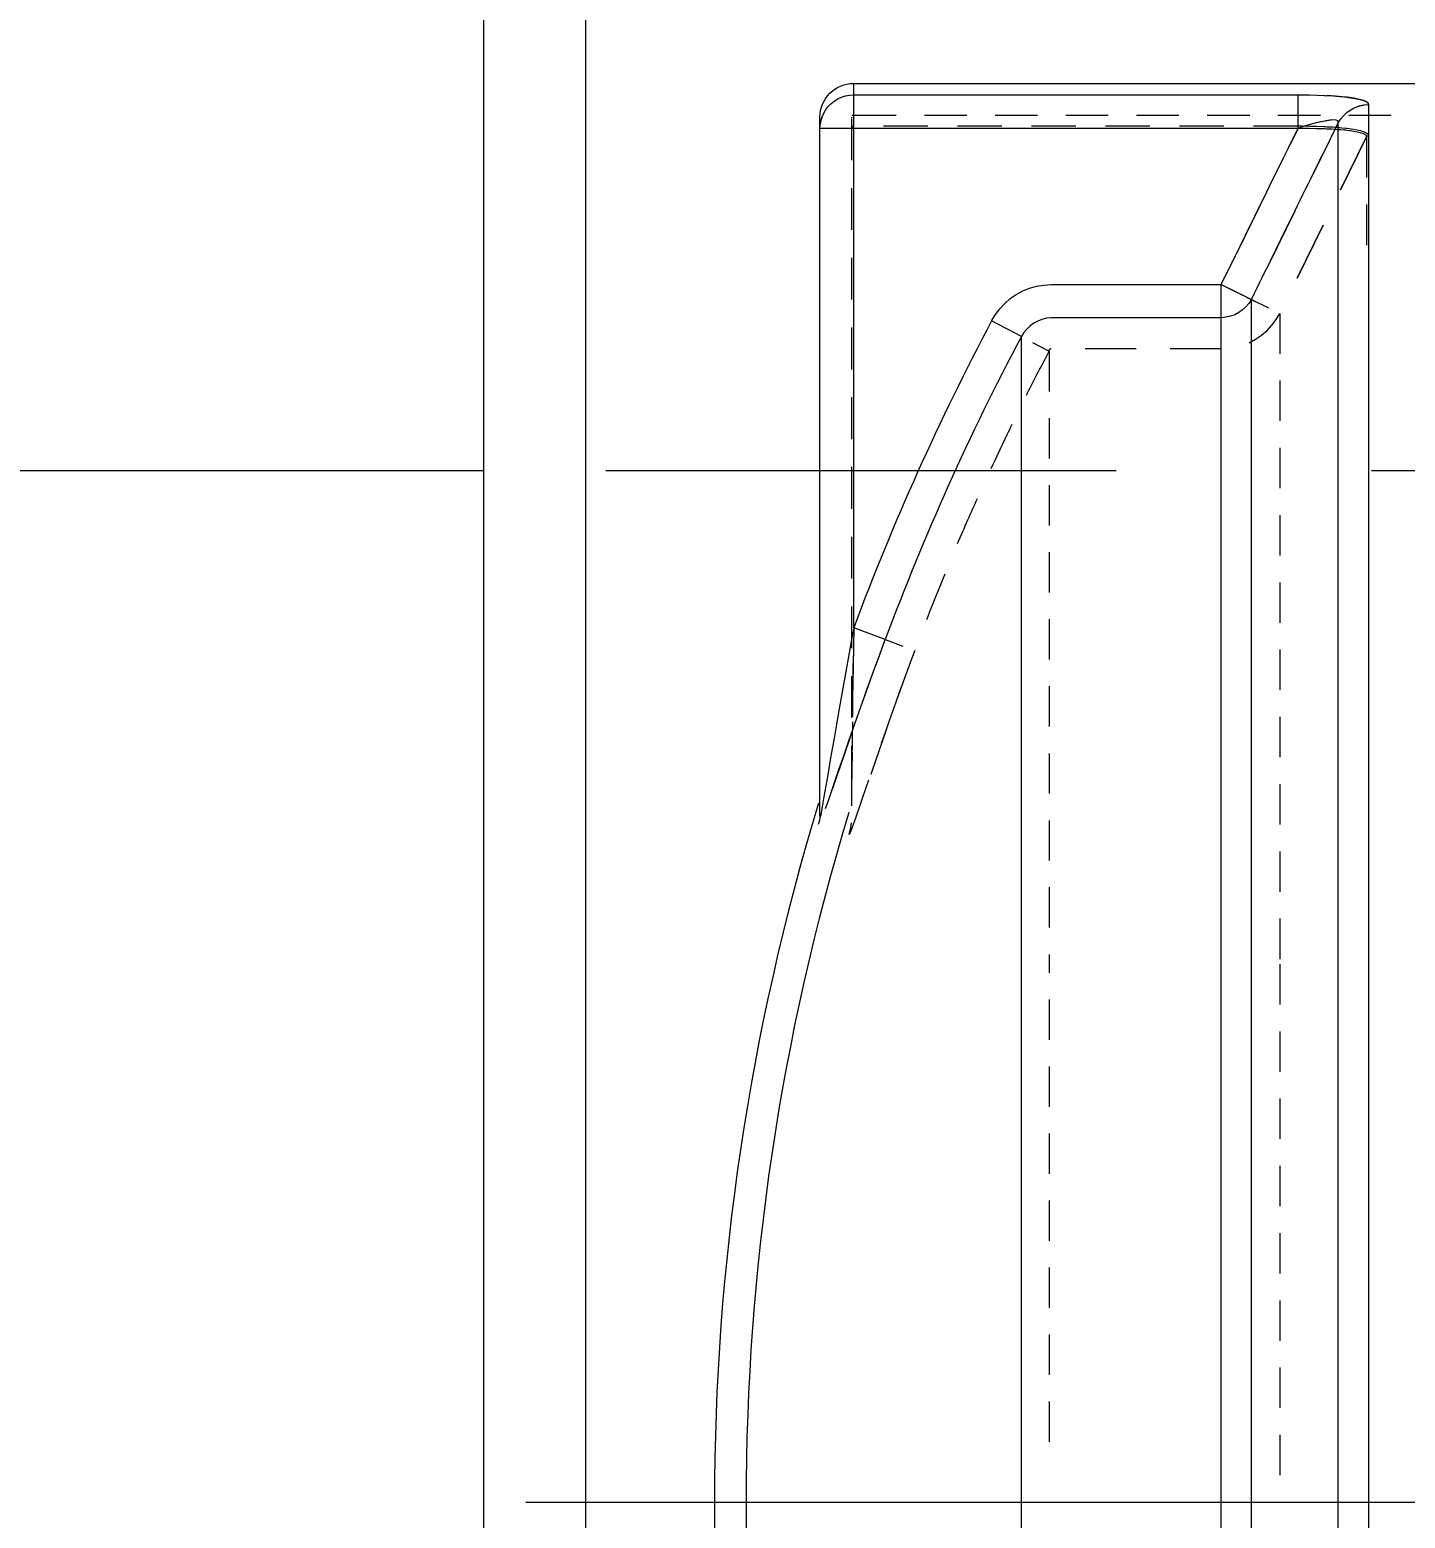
# Model space of a CAD drawing. Header units: millimetres. Extents: x -6181 to 191287, y -8583 to 23546.
# Drawn here: x 89554 to 90227, y 8587 to 9316 of the extents above; entities that cross this region are included whole.
import ezdxf

# ---------------------------------------------------------------- set-up
doc = ezdxf.new("R2010")
doc.units = ezdxf.units.MM
doc.header["$MEASUREMENT"] = 0
doc.linetypes.add('1735-DT-5BR-SEC_BB$0$DASHED', pattern=[0.75, 0.5, -0.25])
doc.linetypes.add('DASHED', pattern=[0.75, 0.5, -0.25])
for name, color, linetype, lineweight in [('07--DIM-2', 2, 'Continuous', 25), ('1735-DT-5BR-SEC_BB$0$06--LINE-0', 8, 'Continuous', 13), ('1735-DT-5BR-SEC_BB$0$G--STELWRK-0', 8, 'Continuous', 13), ('1735-DT-5BR-SEC_BB$0$W--ELV-1', 250, '1735-DT-5BR-SEC_BB$0$DASHED', 9), ('1735-DT-5BR-SEC_BB$0$X--MEP Services', 251, 'Continuous', 9), ('W--ELV-1', 250, 'DASHED', 9)]:
    doc.layers.add(name, color=color, linetype=linetype, lineweight=lineweight)
doc.styles.add('ISO', font='isocp2.shx', dxfattribs={"width": 0.8})
doc.dimstyles.new('1-100_AR', dxfattribs={"dimtxt": 200, "dimasz": 100, "dimexe": 100, "dimexo": 100, "dimgap": 0, "dimtad": 0, "dimdec": 0, "dimzin": 12, "dimdsep": 46, "dimtxsty": 'ISO', "dimblk": 'ARCHTICK', "dimcen": 100, "dimdle": 100, "dimclrd": 8, "dimclre": 9, "dimclrt": 2, "dimadec": 0, "dimazin": 0, "dimtfac": 1, "dimtdec": 0, "dimtmove": 0, "dimatfit": 2, "dimldrblk": 'ARCHTICK', "dimfxl": 1, "dimtvp": 0.75, "dimtolj": 1, "dimtzin": 12, "dimlwd": 9, "dimlwe": 9, "dimarcsym": 0})

# ---------------------------------------------------------------- blocks, each defined once
blk = doc.blocks.new('1735-DT-5BR-SEC_BB$0$SPHU30-365 PE TANK (1160x1800) ELEV')
at = {"layer": '1735-DT-5BR-SEC_BB$0$X--MEP Services'}
blk.add_line((-1026.22, 580), (1026.22, 580), dxfattribs=at)
for points in [[(-906.02, 860.7), (-906.02, 1146.2, -0.414187), (-892.21, 1160)], [(-835.83, 1062.95, 0.032814), (-892.21, 937.42), (-892.21, 1160)], [(-729.63, 88.33), (-729.63, 1071.67, -0.000454), (-694.12, 1143.87), (-694.1, 1144.32), (-694.26, 1144.66), (-695.04, 1145.03), (-696.77, 1145.05), (-699.2, 1144.67), (-699.59, 1144.6), (-701.75, 1144.15), (-703.58, 1143.73), (-705.17, 1143.32), (-706.62, 1142.9), (-708.01, 1142.46), (-709.45, 1141.98), (-710.57, 1141.61), (-906.02, 1141.61, -0.074456), (-905.42, 1145.59, -0.006515), (-905.27, 1146.06), (-904.61, 1147.62), (-903.77, 1149.09), (-902.74, 1150.46), (-901.55, 1151.69), (-900.24, 1152.76), (-898.77, 1153.66), (-897.21, 1154.36), (-895.59, 1154.88), (-893.92, 1155.2), (-892.23, 1155.3), (-892.21, 1155.3), (-710.58, 1155.3)], [(-811.54, 82.28), (-741.98, 82.28), (-741.98, 1077.72, -0.000466), (-710.57, 1141.61), (-710.57, 1155.3), (-708.76, 1155.3), (-705.82, 1155.27), (-702.88, 1155.2), (-699.9, 1155.08), (-699.37, 1155.05), (-696.37, 1154.87), (-693.4, 1154.63), (-690.55, 1154.35), (-689.9, 1154.27), (-687.15, 1153.86), (-684.06, 1153.09), (-683.09, 1152.76), (-682.09, 1152.15), (-681.77, 1151.39)], [(-706.46, 11.91, -0.011843), (-702.09, 13.85), (-701.33, 14.15), (-700.57, 14.43), (-699.81, 14.69), (-699.04, 14.95), (-698.25, 15.22), (-697.44, 15.52), (-696.73, 15.79), (-695.86, 16.11), (-695.01, 16.29), (-694.23, 16.15), (-694.12, 16.08), (-694.12, 1143.87, -0.262734), (-681.77, 1151.39), (-681.77, 3.43), (-612.55, 3.43)], [(-823.68, 103.47), (-823.68, 1056.53), (-835.84, 1062.96), (-835.84, 1062.96), (-834.31, 1065.5), (-832.51, 1067.87), (-830.47, 1070.06), (-828.21, 1072.02), (-825.74, 1073.72), (-823.1, 1075.14), (-820.32, 1076.26), (-817.44, 1077.06), (-814.5, 1077.56), (-811.54, 1077.73), (-741.98, 1077.73), (-729.63, 1071.67, -0.262552), (-741.97, 1064.18), (-811.54, 1064.18, 0.260398), (-823.68, 1056.53, 0.032803), (-879.33, 932.61), (-892.21, 937.41), (-893.09, 932.65), (-894.5, 924.95), (-895.89, 917.32), (-896.71, 912.71), (-898.06, 905.14), (-899.43, 897.26), (-900.26, 892.38), (-901.64, 884.29), (-902.85, 877.34), (-903.13, 875.79), (-904.53, 867.61), (-904.78, 866.06), (-905.71, 860.85), (-905.93, 860.13), (-906.02, 860.69, -0.142033), (-906.8, 857.05)], [(-821.56, 1032.61, -0.003188), (-821.13, 1033.47, -0.004791), (-812.3, 1050.49), (-812.29, 1050.62), (-812.31, 1050.77), (-812.33, 1050.92), (-812.32, 1051.05), (-812.31, 1051.05), (-812.24, 1051.16), (-812.12, 1051.22), (-812.07, 1051.24)], [(-827.54, 1020.59, 0.001598), (-829.63, 1016.28, 0.003992), (-836.21, 1002.42)], [(-841.79, 990.21, 0.002248), (-845.67, 981.44, 0.002601), (-849.86, 971.76)], [(-855.03, 959.37, 0.003757), (-860.4, 946.03, 0.001325), (-862.49, 940.67)], [(-893.25, 857.72, -0.005198), (-893.35, 856.98, -0.014051), (-893.57, 855.76, -0.014033), (-893.84, 854.54, -0.011366), (-894.17, 853.35), (-894.08, 852.98), (-893.85, 853.23), (-892.98, 855.32), (-892.32, 857.16), (-891.52, 859.41), (-889.16, 866.15), (-888.44, 868.25), (-886.06, 875.23)]]:
    blk.add_lwpolyline(points, format="xyb", dxfattribs=at)
for points in [[(-892.21, 1160), (-660.96, 1160)], [(-710.57, 1155.31), (-710.57, 1155.31)], [(-690.18, 1148.4), (-688.93, 1149.24), (-687.57, 1149.98), (-686.15, 1150.58), (-684.69, 1151.02), (-683.22, 1151.29), (-681.77, 1151.39), (-682.1, 1152.16), (-683.1, 1152.76), (-684.06, 1153.09), (-684.85, 1153.32), (-687.81, 1153.98), (-690.55, 1154.35), (-691.04, 1154.4), (-693.92, 1154.68), (-696.89, 1154.9), (-698.7, 1155.01)], [(-905.25, 1146.05), (-905.39, 1145.62), (-905.52, 1145.18), (-905.63, 1144.74), (-905.73, 1144.3), (-905.82, 1143.85), (-905.89, 1143.41)], [(-893.08, 1146.19), (-893.08, 1145.89)], [(-893.08, 1145.68), (-893.08, 1128.58)], [(-892.21, 1147.06), (-874.87, 1147.06)], [(-863.3, 1147.06), (-845.96, 1147.06)], [(-834.4, 1147.06), (-817.06, 1147.06)], [(-805.49, 1147.06), (-788.15, 1147.06)], [(-776.59, 1147.06), (-759.24, 1147.06)], [(-747.68, 1147.06), (-730.34, 1147.06)], [(-718.78, 1147.06), (-701.43, 1147.06)], [(-694.12, 1143.87), (-694.1, 1144.33), (-694.27, 1144.66), (-695.04, 1145.03), (-696.77, 1145.05), (-697.16, 1145.01), (-699.6, 1144.6), (-701.21, 1144.27), (-703.12, 1143.84), (-703.81, 1143.66)], [(-689.87, 1147.06), (-672.53, 1147.06)], [(-892.96, 1142.04), (-893.03, 1141.78)], [(-892.47, 1142.4), (-892.21, 1142.47), (-892.66, 1142.35), (-892.89, 1142.1)], [(-892.64, 1142.35), (-892.84, 1142.16)], [(-861.94, 1142.47), (-880.1, 1142.47)], [(-831.67, 1142.47), (-849.83, 1142.47)], [(-801.39, 1142.47), (-819.56, 1142.47)], [(-771.12, 1142.47), (-789.28, 1142.47)], [(-740.85, 1142.47), (-759.01, 1142.47)], [(-692.79, 1141.75), (-693.51, 1141.82), (-696.48, 1142.04), (-699.48, 1142.22), (-700, 1142.25), (-702.97, 1142.36), (-705.92, 1142.43), (-708.85, 1142.46), (-710.57, 1142.47), (-728.74, 1142.47)], [(-710.58, 1141.61), (-713.72, 1135.22), (-716.86, 1128.84), (-720, 1122.45)], [(-710.57, 1141.61), (-708.92, 1141.63), (-706.06, 1141.63), (-703.2, 1141.6), (-700.31, 1141.52), (-699.8, 1141.5), (-696.88, 1141.37), (-693.99, 1141.18), (-693.27, 1141.12)], [(-694.12, 1143.87), (-697.67, 1136.65), (-701.23, 1129.43), (-704.78, 1122.22)], [(-699.03, 1141.47), (-697.38, 1141.39), (-694.48, 1141.22), (-691.69, 1140.99), (-691.22, 1140.95), (-688.56, 1140.63), (-685.68, 1140.04), (-684.82, 1139.81), (-683.85, 1139.5), (-682.85, 1138.91), (-682.54, 1138.17), (-682.35, 1138.41), (-682.13, 1138.54)], [(-681.77, 1138.64), (-682.1, 1139.39), (-683.1, 1139.99), (-684.11, 1140.32), (-684.98, 1140.55), (-687.94, 1141.18), (-690.67, 1141.54), (-691.15, 1141.59), (-694.02, 1141.86), (-697, 1142.08), (-698.71, 1142.17)], [(-682.54, 1138.17), (-686.1, 1130.95), (-689.65, 1123.74), (-693.21, 1116.52), (-689.65, 1123.74), (-686.1, 1130.95), (-682.54, 1138.17), (-682.54, 1121.57)], [(-681.77, 1138.63), (-681.77, 1138.63)], [(-893.08, 1117.19), (-893.08, 1100.09)], [(-726.29, 1109.67), (-729.43, 1103.29), (-732.57, 1096.9), (-735.71, 1090.51)], [(-711.89, 1107.78), (-715.44, 1100.56), (-718.99, 1093.34), (-722.53, 1086.11)], [(-682.54, 1110.5), (-682.54, 1093.9)], [(-735.71, 1090.51), (-735.71, 1090.51)], [(-893.08, 1088.69), (-893.08, 1071.59)], [(-741.98, 1077.73), (-740.42, 1077.02), (-738.02, 1075.88), (-735.63, 1074.7), (-733.26, 1073.49), (-732.91, 1073.31), (-730.53, 1072.09), (-728.15, 1070.9), (-727.63, 1070.65)], [(-710.96, 1080.43), (-710.96, 1080.43)], [(-729.63, 1071.67), (-722.68, 1068.26)], [(-730.57, 1054), (-727.97, 1055.37), (-727.91, 1055.4), (-725.48, 1057.08), (-723.24, 1059.01), (-721.23, 1061.17), (-719.49, 1063.53), (-718.05, 1065.99), (-718.05, 1049.49)], [(-893.08, 1060.19), (-893.08, 1043.09)], [(-819.13, 1054.11), (-812.3, 1050.49), (-812.3, 1034.06)], [(-811.54, 1051.48), (-811.63, 1051.47), (-811.77, 1051.43), (-811.9, 1051.37), (-812.02, 1051.28), (-812.12, 1051.19), (-812.19, 1051.08), (-812.21, 1051.04)], [(-776.76, 1051.48), (-797.63, 1051.48)], [(-741.98, 1051.48), (-762.85, 1051.48)], [(-718.05, 1038.49), (-718.05, 1022)], [(-893.08, 1031.69), (-893.08, 1014.59)], [(-812.3, 1023.1), (-812.3, 1006.66)], [(-718.05, 1011), (-718.05, 994.5)], [(-893.08, 1003.19), (-893.08, 986.09)], [(-812.3, 995.71), (-812.3, 979.27)], [(-718.05, 983.51), (-718.05, 967.01)], [(-893.08, 974.69), (-893.08, 957.6)], [(-812.3, 968.31), (-812.3, 951.87)], [(-718.05, 956.01), (-718.05, 939.52)], [(-893.08, 946.19), (-893.08, 929.09)], [(-892.21, 937.41), (-892.31, 929.74), (-892.42, 922.07), (-892.53, 914.4)], [(-812.3, 940.91), (-812.3, 924.48)], [(-903.7, 863.55), (-902.84, 866), (-900.46, 872.93), (-898.1, 879.86), (-896.57, 884.33), (-894.18, 891.25), (-891.77, 898.17), (-889.33, 905.08), (-886.87, 911.98), (-884.39, 918.87), (-881.87, 925.75), (-879.33, 932.61)], [(-887.68, 909.73), (-887.1, 911.36), (-884.36, 918.95), (-881.6, 926.5), (-879.33, 932.61), (-872.09, 929.92)], [(-867.26, 928.12), (-868.56, 924.62), (-870.88, 918.31), (-873.17, 912), (-874.19, 909.19)], [(-718.05, 928.52), (-718.05, 912.02)], [(-892.62, 901.04), (-892.54, 908.32), (-892.46, 915.59), (-892.38, 922.86)], [(-893.08, 917.7), (-893.08, 900.6)], [(-880.83, 890.39), (-880.24, 892.09), (-877.6, 899.6), (-874.92, 907.14), (-872.79, 913.06)], [(-812.3, 913.52), (-812.3, 897.08)], [(-874.19, 909.19), (-874.19, 909.19)], [(-892.62, 901.04), (-892.62, 901.04)], [(-718.05, 901.02), (-718.05, 884.53)], [(-892.76, 899.05), (-892.86, 891.38), (-892.94, 883.71), (-893.02, 876.04)], [(-892.76, 899.05), (-892.76, 899.05)], [(-878.67, 896.52), (-880.88, 890.17), (-883.08, 883.82), (-885.27, 877.47)], [(-893.08, 894.42), (-894.52, 890.26), (-895.46, 887.56), (-898.09, 879.89), (-898.97, 877.3), (-901, 871.38)], [(-893.08, 889.2), (-893.08, 872.1)], [(-893.02, 864.67), (-892.93, 871.94), (-892.86, 879.22), (-892.77, 886.49)], [(-812.3, 886.12), (-812.3, 869.69)], [(-885.27, 877.47), (-885.27, 877.47)], [(-718.05, 873.53), (-718.05, 857.03)], [(-812.3, 858.73), (-812.3, 842.3)], [(-718.05, 846.04), (-718.05, 829.54)], [(-812.3, 831.34), (-812.3, 814.9)], [(-718.05, 818.54), (-718.05, 802.04)], [(-812.3, 803.94), (-812.3, 796.42)], [(-718.05, 799.96), (-718.05, 783.46)], [(-812.3, 785.46), (-812.3, 769.02)], [(-718.05, 772.46), (-718.05, 755.96)], [(-812.3, 758.06), (-812.3, 741.63)], [(-718.05, 744.97), (-718.05, 728.47)], [(-812.3, 730.67), (-812.3, 714.23)], [(-718.05, 717.47), (-718.05, 700.97)], [(-812.3, 703.28), (-812.3, 686.84)], [(-718.05, 689.98), (-718.05, 673.48)], [(-812.3, 675.88), (-812.3, 659.44)], [(-718.05, 662.48), (-718.05, 645.99)], [(-812.3, 648.49), (-812.3, 632.05)], [(-718.05, 634.99), (-718.05, 618.49)], [(-812.3, 621.09), (-812.3, 604.65)], [(-718.05, 607.49), (-718.05, 591)]]:
    blk.add_lwpolyline(points, dxfattribs=at)
blk.add_lwpolyline([(-710.96, 1080.43), (-707.41, 1087.65), (-703.86, 1094.87), (-700.31, 1102.09), (-703.86, 1094.87), (-707.41, 1087.65)], close=True, dxfattribs=at)
for radius in [979.95, 967.01]:
    blk.add_arc((30.79, 580), radius, 163.04844, 196.95156, dxfattribs=at)
for points in [[(-892.87, 1146.75), (-892.89, 1146.73), (-892.9, 1146.72), (-892.91, 1146.7)], [(-892.82, 1146.81), (-892.84, 1146.79), (-892.86, 1146.77), (-892.87, 1146.75)], [(-892.77, 1146.86), (-892.79, 1146.84), (-892.81, 1146.82), (-892.82, 1146.81)], [(-892.71, 1146.9), (-892.73, 1146.89), (-892.75, 1146.87), (-892.77, 1146.86)], [(-892.64, 1146.94), (-892.66, 1146.93), (-892.69, 1146.92), (-892.71, 1146.9)], [(-892.58, 1146.98), (-892.6, 1146.97), (-892.62, 1146.95), (-892.64, 1146.94)], [(-892.51, 1147.01), (-892.53, 1147), (-892.56, 1146.99), (-892.58, 1146.98)], [(-892.44, 1147.03), (-892.46, 1147.02), (-892.48, 1147.01), (-892.51, 1147.01)], [(-892.36, 1147.04), (-892.39, 1147.04), (-892.41, 1147.03), (-892.44, 1147.03)], [(-892.29, 1147.05), (-892.31, 1147.05), (-892.34, 1147.05), (-892.36, 1147.04)], [(-892.21, 1147.06), (-892.24, 1147.06), (-892.26, 1147.06), (-892.29, 1147.05)]]:
    blk.add_open_spline(points, degree=3, dxfattribs=at)
blk = doc.blocks.new('1735-DT-5BR-SEC_BB')
at = {"layer": '1735-DT-5BR-SEC_BB$0$06--LINE-0'}
blk.add_line((89776, 9100), (85403.61, 9100), dxfattribs=at)
at = {"layer": '1735-DT-5BR-SEC_BB$0$G--STELWRK-0'}
for p, q in [((89776, 7900, -1441.3), (89776, 9517.37)), ((89826, 7900, -1441.24), (89826, 9517.37))]:
    blk.add_line(p, q, dxfattribs=at)
at = {"layer": '1735-DT-5BR-SEC_BB$0$W--ELV-1', "ltscale": 500}
blk.add_lwpolyline([(89776, 9100), (81257.51, 9100)], dxfattribs=at)
at = {"layer": '1735-DT-5BR-SEC_BB$0$X--MEP Services', "xscale": 1.198069287097187, "yscale": 1.198069287097187, "zscale": 1.198069287097187}
blk.add_blockref('1735-DT-5BR-SEC_BB$0$SPHU30-365 PE TANK (1160x1800) ELEV', (91026.11, 7900), dxfattribs=at)
blk = doc.blocks.new('_ArchTick')
at = {"color": 0, "const_width": 0.15}
blk.add_lwpolyline([(-0.5, -0.5), (0.5, 0.5)], dxfattribs=at)
blk = doc.blocks.new('*D147')
at = {"layer": '07--DIM-2', "color": 8, "lineweight": 9, "transparency": 16777216}
blk.add_line((89247.28, 9900), (89247.28, 7500), dxfattribs=at)
at = {"layer": '07--DIM-2', "color": 9, "lineweight": 9, "transparency": 16777216}
for p, q in [((89727.19, 9800), (89147.28, 9800)), ((89204.69, 7600), (89147.28, 7600))]:
    blk.add_line(p, q, dxfattribs=at)
at = {"layer": 'Defpoints', "color": 0, "transparency": 16777216}
for p in [(89827.19, 9800), (89247.28, 7600), (89304.69, 7600)]:
    blk.add_point(p, dxfattribs=at)
at = {"layer": '07--DIM-2', "color": 8, "lineweight": 9, "transparency": 16777216, "xscale": 100, "yscale": 100, "zscale": 100}
for p, rotation in [((89247.28, 9800), 90), ((89247.28, 7600), 270)]:
    blk.add_blockref('_ArchTick', p, dxfattribs=dict(at, rotation=rotation))
at = {"layer": '07--DIM-2', "color": 2, "transparency": 16777216, "insert": (89097.25, 8700), "char_height": 200, "attachment_point": 5, "rotation": 90, "style": 'ISO'}
blk.add_mtext('\\A1;2200', dxfattribs=at)

msp = doc.modelspace()

# ---------------------------------------------------------------- block references
msp.add_blockref('1735-DT-5BR-SEC_BB', (0, 0))

# ---------------------------------------------------------------- next in the draw order: linework, layer by layer
at = {"layer": 'W--ELV-1', "ltscale": 500}
msp.add_lwpolyline([(102460.7, 9100), (81257.51, 9100)], dxfattribs=at)

# ---------------------------------------------------------------- next in the draw order: dimensions: what is measured, and where the dimension line sits
at = {"layer": '07--DIM-2'}
dim = msp.add_linear_dim(base=(89247.28, 7600), p1=(89827.19, 9800), p2=(89304.69, 7600), angle=90, dimstyle='1-100_AR', dxfattribs=at)
dim.commit()
dim.dimension.update_dxf_attribs({"geometry": '*D147', "text_midpoint": (89097.25, 8700)})

doc.saveas('drawing.dxf')
